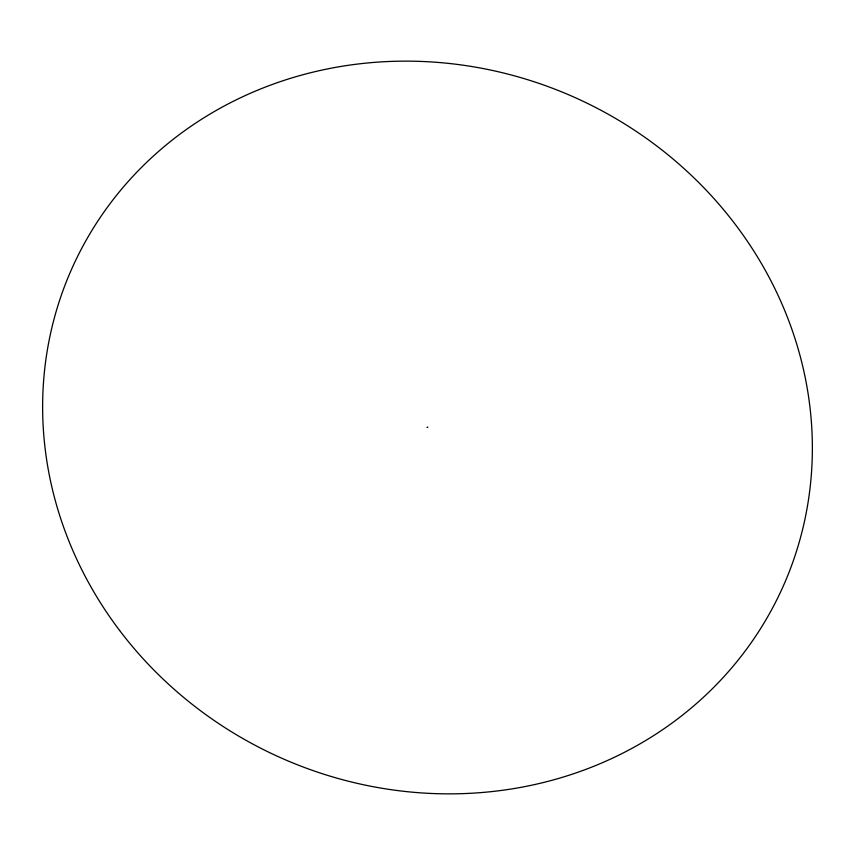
<?xml version="1.0" encoding="UTF-8"?>
<svg xmlns="http://www.w3.org/2000/svg" width="855" height="855" viewBox="0 0 855 855"><rect width="100%" height="100%" fill="white"/><g stroke="black" fill="none" stroke-linecap="round" stroke-linejoin="round"><path stroke-width="1.28" d="M427.244 427.457L427.831 427.179L427.254 427.436M119.625 630.488A389.517 361.409 24.4 0 0 781.438 590.132A389.517 361.409 24.4 0 0 381.437 61.881A389.517 361.409 24.4 0 0 119.625 630.488"/></g></svg>
